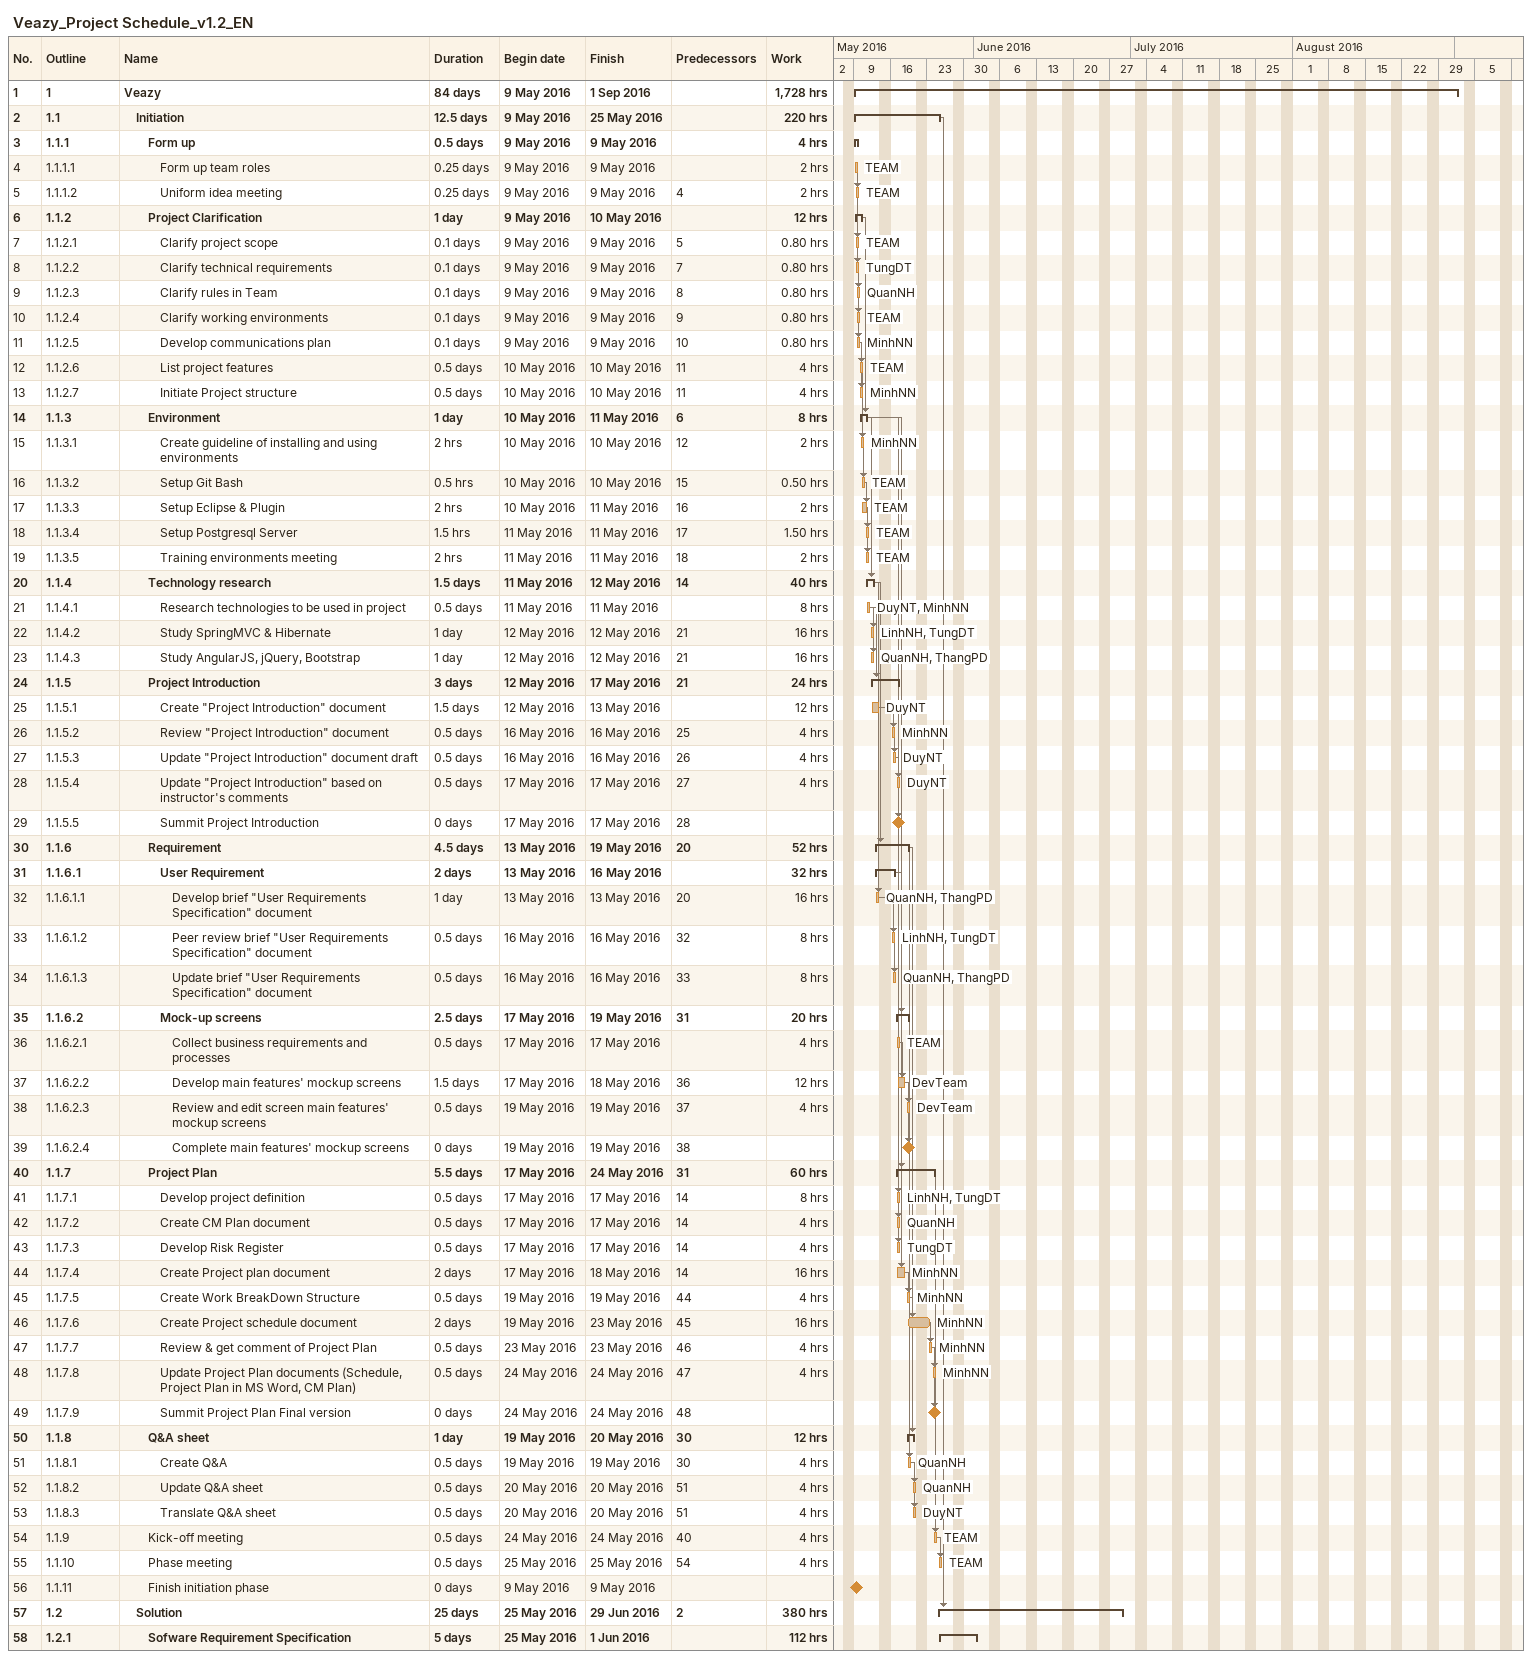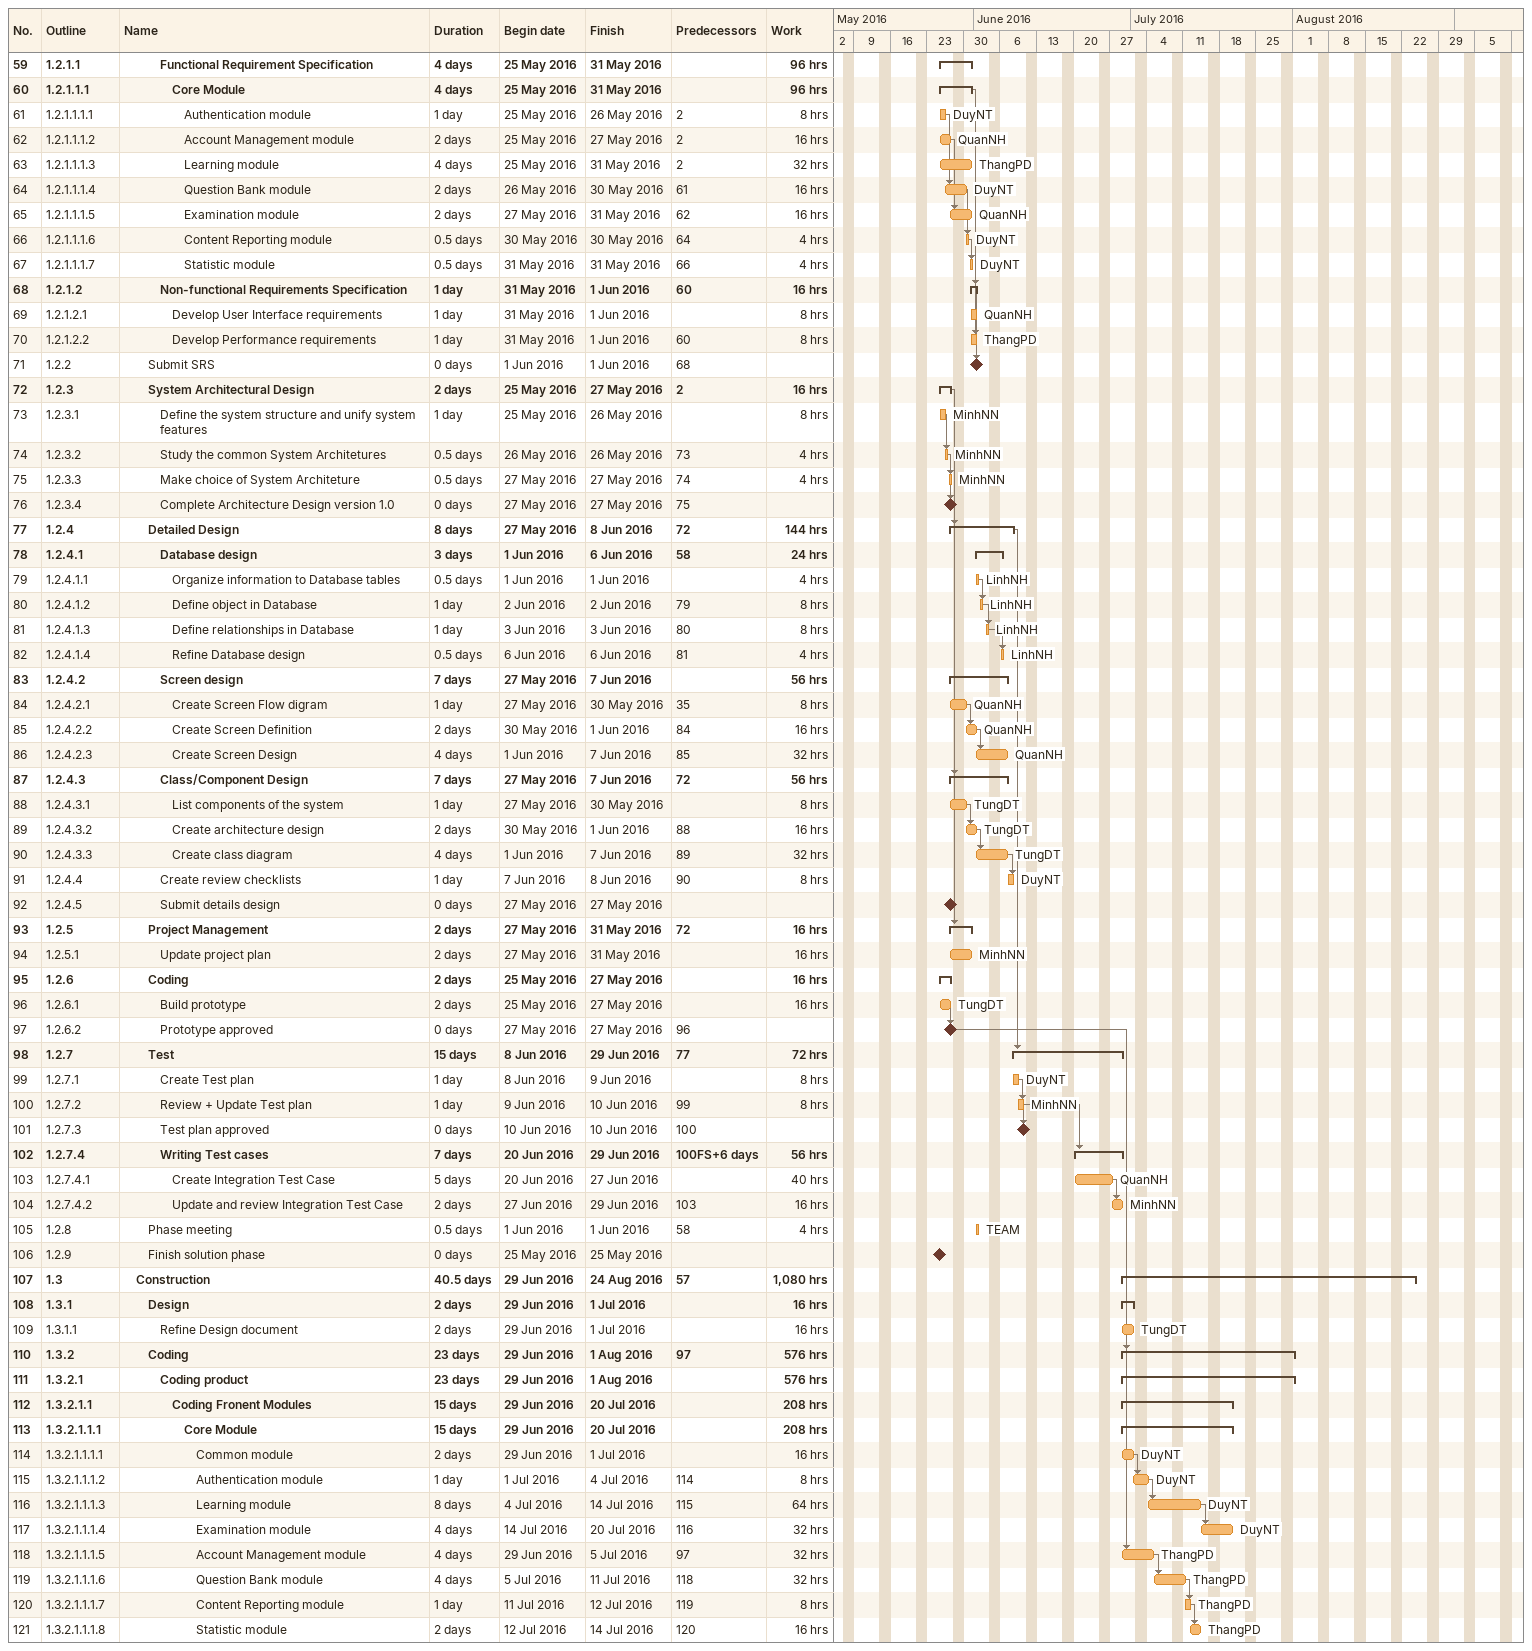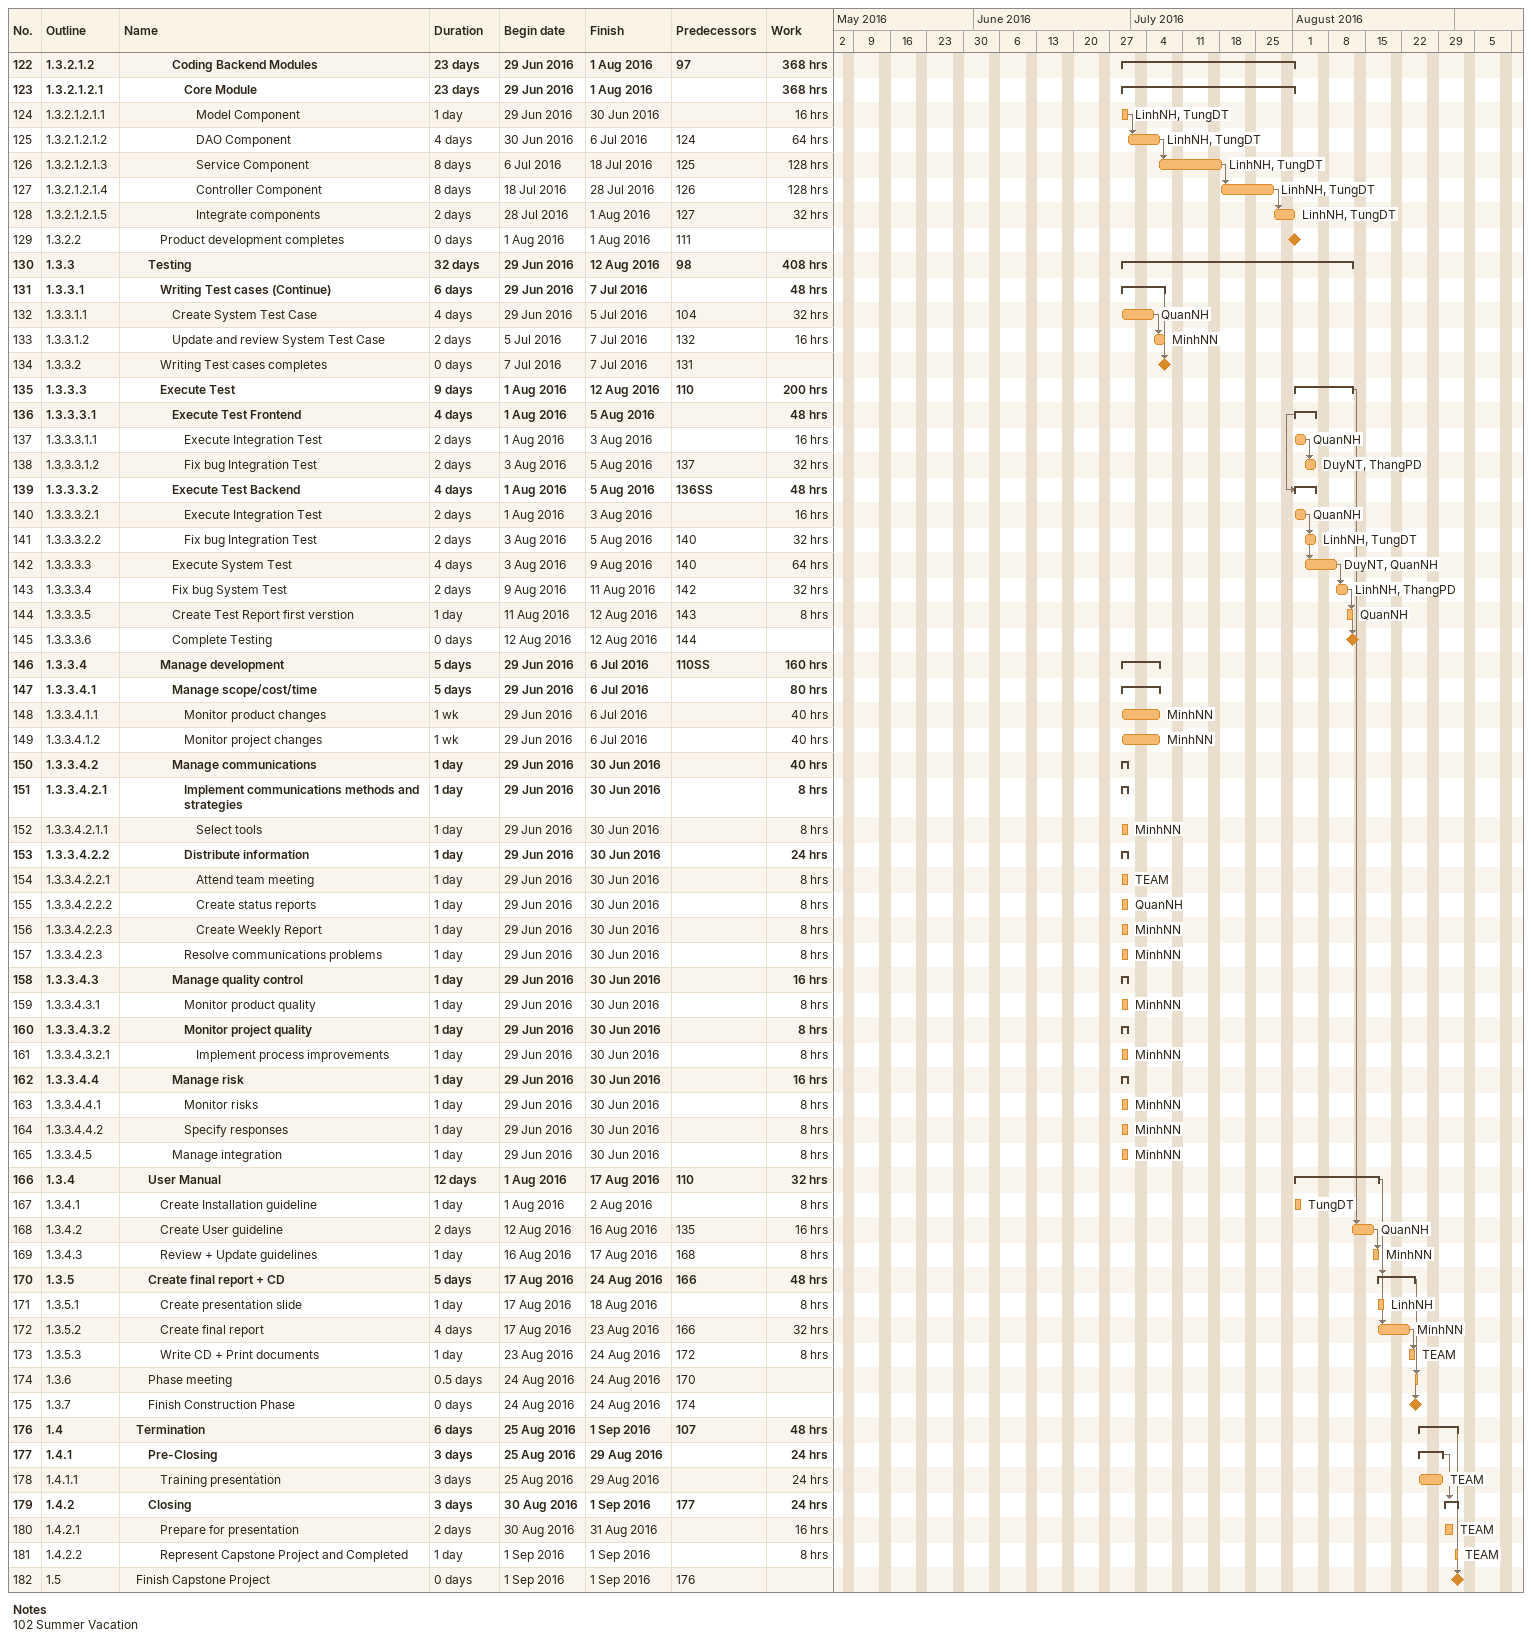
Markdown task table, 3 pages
Veazy_Project Schedule_v1.2_EN

| ID | WBS | Task | Duration | Start | Finish | Predecessors | Resources | Work (h) |
|---|---|---|---|---|---|---|---|---|
| 1 | 1 | **Veazy** | 84d | 2016-05-09 | 2016-09-01 |  |  | 1728 |
| 2 | 1.1 | **Initiation** | 12.5d | 2016-05-09 | 2016-05-25 |  |  | 220 |
| 3 | 1.1.1 | **Form up** | 0.5d | 2016-05-09 | 2016-05-09 |  |  | 4 |
| 4 | 1.1.1.1 | Form up team roles | 0.25d | 2016-05-09 | 2016-05-09 |  | TEAM | 2 |
| 5 | 1.1.1.2 | Uniform idea meeting | 0.25d | 2016-05-09 | 2016-05-09 | 4 | TEAM | 2 |
| 6 | 1.1.2 | **Project Clarification** | 1d | 2016-05-09 | 2016-05-10 |  |  | 12 |
| 7 | 1.1.2.1 | Clarify project scope | 0.1d | 2016-05-09 | 2016-05-09 | 5 | TEAM | 0.80 |
| 8 | 1.1.2.2 | Clarify technical requirements | 0.1d | 2016-05-09 | 2016-05-09 | 7 | TungDT | 0.80 |
| 9 | 1.1.2.3 | Clarify rules in Team | 0.1d | 2016-05-09 | 2016-05-09 | 8 | QuanNH | 0.80 |
| 10 | 1.1.2.4 | Clarify working environments | 0.1d | 2016-05-09 | 2016-05-09 | 9 | TEAM | 0.80 |
| 11 | 1.1.2.5 | Develop communications plan | 0.1d | 2016-05-09 | 2016-05-09 | 10 | MinhNN | 0.80 |
| 12 | 1.1.2.6 | List project features | 0.5d | 2016-05-10 | 2016-05-10 | 11 | TEAM | 4 |
| 13 | 1.1.2.7 | Initiate Project structure | 0.5d | 2016-05-10 | 2016-05-10 | 11 | MinhNN | 4 |
| 14 | 1.1.3 | **Environment** | 1d | 2016-05-10 | 2016-05-11 | 6 |  | 8 |
| 15 | 1.1.3.1 | Create guideline of installing and using environments | 2h | 2016-05-10 | 2016-05-10 | 12 | MinhNN | 2 |
| 16 | 1.1.3.2 | Setup Git Bash | 0.5h | 2016-05-10 | 2016-05-10 | 15 | TEAM | 0.50 |
| 17 | 1.1.3.3 | Setup Eclipse & Plugin | 2h | 2016-05-10 | 2016-05-11 | 16 | TEAM | 2 |
| 18 | 1.1.3.4 | Setup Postgresql Server | 1.5h | 2016-05-11 | 2016-05-11 | 17 | TEAM | 1.50 |
| 19 | 1.1.3.5 | Training environments meeting | 2h | 2016-05-11 | 2016-05-11 | 18 | TEAM | 2 |
| 20 | 1.1.4 | **Technology research** | 1.5d | 2016-05-11 | 2016-05-12 | 14 |  | 40 |
| 21 | 1.1.4.1 | Research technologies to be used in project | 0.5d | 2016-05-11 | 2016-05-11 |  | DuyNT, MinhNN | 8 |
| 22 | 1.1.4.2 | Study SpringMVC & Hibernate | 1d | 2016-05-12 | 2016-05-12 | 21 | LinhNH, TungDT | 16 |
| 23 | 1.1.4.3 | Study AngularJS, jQuery, Bootstrap | 1d | 2016-05-12 | 2016-05-12 | 21 | QuanNH, ThangPD | 16 |
| 24 | 1.1.5 | **Project Introduction** | 3d | 2016-05-12 | 2016-05-17 | 21 |  | 24 |
| 25 | 1.1.5.1 | Create "Project Introduction" document | 1.5d | 2016-05-12 | 2016-05-13 |  | DuyNT | 12 |
| 26 | 1.1.5.2 | Review "Project Introduction" document | 0.5d | 2016-05-16 | 2016-05-16 | 25 | MinhNN | 4 |
| 27 | 1.1.5.3 | Update "Project Introduction" document draft | 0.5d | 2016-05-16 | 2016-05-16 | 26 | DuyNT | 4 |
| 28 | 1.1.5.4 | Update "Project Introduction" based on instructor's comments | 0.5d | 2016-05-17 | 2016-05-17 | 27 | DuyNT | 4 |
| 29 | 1.1.5.5 | Summit Project Introduction | 0d | 2016-05-17 | 2016-05-17 | 28 |  |  |
| 30 | 1.1.6 | **Requirement** | 4.5d | 2016-05-13 | 2016-05-19 | 20 |  | 52 |
| 31 | 1.1.6.1 | **User Requirement** | 2d | 2016-05-13 | 2016-05-16 |  |  | 32 |
| 32 | 1.1.6.1.1 | Develop brief "User Requirements Specification" document | 1d | 2016-05-13 | 2016-05-13 | 20 | QuanNH, ThangPD | 16 |
| 33 | 1.1.6.1.2 | Peer review brief "User Requirements Specification" document | 0.5d | 2016-05-16 | 2016-05-16 | 32 | LinhNH, TungDT | 8 |
| 34 | 1.1.6.1.3 | Update brief "User Requirements Specification" document | 0.5d | 2016-05-16 | 2016-05-16 | 33 | QuanNH, ThangPD | 8 |
| 35 | 1.1.6.2 | **Mock-up screens** | 2.5d | 2016-05-17 | 2016-05-19 | 31 |  | 20 |
| 36 | 1.1.6.2.1 | Collect business requirements and processes | 0.5d | 2016-05-17 | 2016-05-17 |  | TEAM | 4 |
| 37 | 1.1.6.2.2 | Develop main features' mockup screens | 1.5d | 2016-05-17 | 2016-05-18 | 36 | DevTeam | 12 |
| 38 | 1.1.6.2.3 | Review and edit screen main features' mockup screens | 0.5d | 2016-05-19 | 2016-05-19 | 37 | DevTeam | 4 |
| 39 | 1.1.6.2.4 | Complete main features' mockup screens | 0d | 2016-05-19 | 2016-05-19 | 38 |  |  |
| 40 | 1.1.7 | **Project Plan** | 5.5d | 2016-05-17 | 2016-05-24 | 31 |  | 60 |
| 41 | 1.1.7.1 | Develop project definition | 0.5d | 2016-05-17 | 2016-05-17 | 14 | LinhNH, TungDT | 8 |
| 42 | 1.1.7.2 | Create CM Plan document | 0.5d | 2016-05-17 | 2016-05-17 | 14 | QuanNH | 4 |
| 43 | 1.1.7.3 | Develop Risk Register | 0.5d | 2016-05-17 | 2016-05-17 | 14 | TungDT | 4 |
| 44 | 1.1.7.4 | Create Project plan document | 2d | 2016-05-17 | 2016-05-18 | 14 | MinhNN | 16 |
| 45 | 1.1.7.5 | Create Work BreakDown Structure | 0.5d | 2016-05-19 | 2016-05-19 | 44 | MinhNN | 4 |
| 46 | 1.1.7.6 | Create Project schedule document | 2d | 2016-05-19 | 2016-05-23 | 45 | MinhNN | 16 |
| 47 | 1.1.7.7 | Review & get comment of Project Plan | 0.5d | 2016-05-23 | 2016-05-23 | 46 | MinhNN | 4 |
| 48 | 1.1.7.8 | Update Project Plan documents (Schedule, Project Plan in MS Word, CM Plan) | 0.5d | 2016-05-24 | 2016-05-24 | 47 | MinhNN | 4 |
| 49 | 1.1.7.9 | Summit Project Plan Final version | 0d | 2016-05-24 | 2016-05-24 | 48 |  |  |
| 50 | 1.1.8 | **Q&A sheet** | 1d | 2016-05-19 | 2016-05-20 | 30 |  | 12 |
| 51 | 1.1.8.1 | Create Q&A | 0.5d | 2016-05-19 | 2016-05-19 | 30 | QuanNH | 4 |
| 52 | 1.1.8.2 | Update Q&A sheet | 0.5d | 2016-05-20 | 2016-05-20 | 51 | QuanNH | 4 |
| 53 | 1.1.8.3 | Translate Q&A sheet | 0.5d | 2016-05-20 | 2016-05-20 | 51 | DuyNT | 4 |
| 54 | 1.1.9 | Kick-off meeting | 0.5d | 2016-05-24 | 2016-05-24 | 40 | TEAM | 4 |
| 55 | 1.1.10 | Phase meeting | 0.5d | 2016-05-25 | 2016-05-25 | 54 | TEAM | 4 |
| 56 | 1.1.11 | Finish initiation phase | 0d | 2016-05-09 | 2016-05-09 |  |  |  |
| 57 | 1.2 | **Solution** | 25d | 2016-05-25 | 2016-06-29 | 2 |  | 380 |
| 58 | 1.2.1 | **Sofware Requirement Specification** | 5d | 2016-05-25 | 2016-06-01 |  |  | 112 |
| 59 | 1.2.1.1 | **Functional Requirement Specification** | 4d | 2016-05-25 | 2016-05-31 |  |  | 96 |
| 60 | 1.2.1.1.1 | **Core Module** | 4d | 2016-05-25 | 2016-05-31 |  |  | 96 |
| 61 | 1.2.1.1.1.1 | Authentication module | 1d | 2016-05-25 | 2016-05-26 | 2 | DuyNT | 8 |
| 62 | 1.2.1.1.1.2 | Account Management module | 2d | 2016-05-25 | 2016-05-27 | 2 | QuanNH | 16 |
| 63 | 1.2.1.1.1.3 | Learning module | 4d | 2016-05-25 | 2016-05-31 | 2 | ThangPD | 32 |
| 64 | 1.2.1.1.1.4 | Question Bank module | 2d | 2016-05-26 | 2016-05-30 | 61 | DuyNT | 16 |
| 65 | 1.2.1.1.1.5 | Examination module | 2d | 2016-05-27 | 2016-05-31 | 62 | QuanNH | 16 |
| 66 | 1.2.1.1.1.6 | Content Reporting module | 0.5d | 2016-05-30 | 2016-05-30 | 64 | DuyNT | 4 |
| 67 | 1.2.1.1.1.7 | Statistic module | 0.5d | 2016-05-31 | 2016-05-31 | 66 | DuyNT | 4 |
| 68 | 1.2.1.2 | **Non-functional Requirements Specification** | 1d | 2016-05-31 | 2016-06-01 | 60 |  | 16 |
| 69 | 1.2.1.2.1 | Develop User Interface requirements | 1d | 2016-05-31 | 2016-06-01 |  | QuanNH | 8 |
| 70 | 1.2.1.2.2 | Develop Performance requirements | 1d | 2016-05-31 | 2016-06-01 | 60 | ThangPD | 8 |
| 71 | 1.2.2 | Submit SRS | 0d | 2016-06-01 | 2016-06-01 | 68 |  |  |
| 72 | 1.2.3 | **System Architectural Design** | 2d | 2016-05-25 | 2016-05-27 | 2 |  | 16 |
| 73 | 1.2.3.1 | Define the system structure and unify system features | 1d | 2016-05-25 | 2016-05-26 |  | MinhNN | 8 |
| 74 | 1.2.3.2 | Study the common System Architetures | 0.5d | 2016-05-26 | 2016-05-26 | 73 | MinhNN | 4 |
| 75 | 1.2.3.3 | Make choice of System Architeture | 0.5d | 2016-05-27 | 2016-05-27 | 74 | MinhNN | 4 |
| 76 | 1.2.3.4 | Complete Architecture Design version 1.0 | 0d | 2016-05-27 | 2016-05-27 | 75 |  |  |
| 77 | 1.2.4 | **Detailed Design** | 8d | 2016-05-27 | 2016-06-08 | 72 |  | 144 |
| 78 | 1.2.4.1 | **Database design** | 3d | 2016-06-01 | 2016-06-06 | 58 |  | 24 |
| 79 | 1.2.4.1.1 | Organize information to Database tables | 0.5d | 2016-06-01 | 2016-06-01 |  | LinhNH | 4 |
| 80 | 1.2.4.1.2 | Define object in Database | 1d | 2016-06-02 | 2016-06-02 | 79 | LinhNH | 8 |
| 81 | 1.2.4.1.3 | Define relationships in Database | 1d | 2016-06-03 | 2016-06-03 | 80 | LinhNH | 8 |
| 82 | 1.2.4.1.4 | Refine Database design | 0.5d | 2016-06-06 | 2016-06-06 | 81 | LinhNH | 4 |
| 83 | 1.2.4.2 | **Screen design** | 7d | 2016-05-27 | 2016-06-07 |  |  | 56 |
| 84 | 1.2.4.2.1 | Create Screen Flow digram | 1d | 2016-05-27 | 2016-05-30 | 35 | QuanNH | 8 |
| 85 | 1.2.4.2.2 | Create Screen Definition | 2d | 2016-05-30 | 2016-06-01 | 84 | QuanNH | 16 |
| 86 | 1.2.4.2.3 | Create Screen Design | 4d | 2016-06-01 | 2016-06-07 | 85 | QuanNH | 32 |
| 87 | 1.2.4.3 | **Class/Component Design** | 7d | 2016-05-27 | 2016-06-07 | 72 |  | 56 |
| 88 | 1.2.4.3.1 | List components of the system | 1d | 2016-05-27 | 2016-05-30 |  | TungDT | 8 |
| 89 | 1.2.4.3.2 | Create architecture design | 2d | 2016-05-30 | 2016-06-01 | 88 | TungDT | 16 |
| 90 | 1.2.4.3.3 | Create class diagram | 4d | 2016-06-01 | 2016-06-07 | 89 | TungDT | 32 |
| 91 | 1.2.4.4 | Create review checklists | 1d | 2016-06-07 | 2016-06-08 | 90 | DuyNT | 8 |
| 92 | 1.2.4.5 | Submit details design | 0d | 2016-05-27 | 2016-05-27 |  |  |  |
| 93 | 1.2.5 | **Project Management** | 2d | 2016-05-27 | 2016-05-31 | 72 |  | 16 |
| 94 | 1.2.5.1 | Update project plan | 2d | 2016-05-27 | 2016-05-31 |  | MinhNN | 16 |
| 95 | 1.2.6 | **Coding** | 2d | 2016-05-25 | 2016-05-27 |  |  | 16 |
| 96 | 1.2.6.1 | Build prototype | 2d | 2016-05-25 | 2016-05-27 |  | TungDT | 16 |
| 97 | 1.2.6.2 | Prototype approved | 0d | 2016-05-27 | 2016-05-27 | 96 |  |  |
| 98 | 1.2.7 | **Test** | 15d | 2016-06-08 | 2016-06-29 | 77 |  | 72 |
| 99 | 1.2.7.1 | Create Test plan | 1d | 2016-06-08 | 2016-06-09 |  | DuyNT | 8 |
| 100 | 1.2.7.2 | Review + Update Test plan | 1d | 2016-06-09 | 2016-06-10 | 99 | MinhNN | 8 |
| 101 | 1.2.7.3 | Test plan approved | 0d | 2016-06-10 | 2016-06-10 | 100 |  |  |
| 102 | 1.2.7.4 | **Writing Test cases** | 7d | 2016-06-20 | 2016-06-29 | 100FS+6d |  | 56 |
| 103 | 1.2.7.4.1 | Create Integration Test Case | 5d | 2016-06-20 | 2016-06-27 |  | QuanNH | 40 |
| 104 | 1.2.7.4.2 | Update and review Integration Test Case | 2d | 2016-06-27 | 2016-06-29 | 103 | MinhNN | 16 |
| 105 | 1.2.8 | Phase meeting | 0.5d | 2016-06-01 | 2016-06-01 | 58 | TEAM | 4 |
| 106 | 1.2.9 | Finish solution phase | 0d | 2016-05-25 | 2016-05-25 |  |  |  |
| 107 | 1.3 | **Construction** | 40.5d | 2016-06-29 | 2016-08-24 | 57 |  | 1080 |
| 108 | 1.3.1 | **Design** | 2d | 2016-06-29 | 2016-07-01 |  |  | 16 |
| 109 | 1.3.1.1 | Refine Design document | 2d | 2016-06-29 | 2016-07-01 |  | TungDT | 16 |
| 110 | 1.3.2 | **Coding** | 23d | 2016-06-29 | 2016-08-01 | 97 |  | 576 |
| 111 | 1.3.2.1 | **Coding product** | 23d | 2016-06-29 | 2016-08-01 |  |  | 576 |
| 112 | 1.3.2.1.1 | **Coding Fronent Modules** | 15d | 2016-06-29 | 2016-07-20 |  |  | 208 |
| 113 | 1.3.2.1.1.1 | **Core Module** | 15d | 2016-06-29 | 2016-07-20 |  |  | 208 |
| 114 | 1.3.2.1.1.1.1 | Common module | 2d | 2016-06-29 | 2016-07-01 |  | DuyNT | 16 |
| 115 | 1.3.2.1.1.1.2 | Authentication module | 1d | 2016-07-01 | 2016-07-04 | 114 | DuyNT | 8 |
| 116 | 1.3.2.1.1.1.3 | Learning module | 8d | 2016-07-04 | 2016-07-14 | 115 | DuyNT | 64 |
| 117 | 1.3.2.1.1.1.4 | Examination module | 4d | 2016-07-14 | 2016-07-20 | 116 | DuyNT | 32 |
| 118 | 1.3.2.1.1.1.5 | Account Management module | 4d | 2016-06-29 | 2016-07-05 | 97 | ThangPD | 32 |
| 119 | 1.3.2.1.1.1.6 | Question Bank module | 4d | 2016-07-05 | 2016-07-11 | 118 | ThangPD | 32 |
| 120 | 1.3.2.1.1.1.7 | Content Reporting module | 1d | 2016-07-11 | 2016-07-12 | 119 | ThangPD | 8 |
| 121 | 1.3.2.1.1.1.8 | Statistic module | 2d | 2016-07-12 | 2016-07-14 | 120 | ThangPD | 16 |
| 122 | 1.3.2.1.2 | **Coding Backend Modules** | 23d | 2016-06-29 | 2016-08-01 | 97 |  | 368 |
| 123 | 1.3.2.1.2.1 | **Core Module** | 23d | 2016-06-29 | 2016-08-01 |  |  | 368 |
| 124 | 1.3.2.1.2.1.1 | Model Component | 1d | 2016-06-29 | 2016-06-30 |  | LinhNH, TungDT | 16 |
| 125 | 1.3.2.1.2.1.2 | DAO Component | 4d | 2016-06-30 | 2016-07-06 | 124 | LinhNH, TungDT | 64 |
| 126 | 1.3.2.1.2.1.3 | Service Component | 8d | 2016-07-06 | 2016-07-18 | 125 | LinhNH, TungDT | 128 |
| 127 | 1.3.2.1.2.1.4 | Controller Component | 8d | 2016-07-18 | 2016-07-28 | 126 | LinhNH, TungDT | 128 |
| 128 | 1.3.2.1.2.1.5 | Integrate components | 2d | 2016-07-28 | 2016-08-01 | 127 | LinhNH, TungDT | 32 |
| 129 | 1.3.2.2 | Product development completes | 0d | 2016-08-01 | 2016-08-01 | 111 |  |  |
| 130 | 1.3.3 | **Testing** | 32d | 2016-06-29 | 2016-08-12 | 98 |  | 408 |
| 131 | 1.3.3.1 | **Writing Test cases (Continue)** | 6d | 2016-06-29 | 2016-07-07 |  |  | 48 |
| 132 | 1.3.3.1.1 | Create System Test Case | 4d | 2016-06-29 | 2016-07-05 | 104 | QuanNH | 32 |
| 133 | 1.3.3.1.2 | Update and review System Test Case | 2d | 2016-07-05 | 2016-07-07 | 132 | MinhNN | 16 |
| 134 | 1.3.3.2 | Writing Test cases completes | 0d | 2016-07-07 | 2016-07-07 | 131 |  |  |
| 135 | 1.3.3.3 | **Execute Test** | 9d | 2016-08-01 | 2016-08-12 | 110 |  | 200 |
| 136 | 1.3.3.3.1 | **Execute Test Frontend** | 4d | 2016-08-01 | 2016-08-05 |  |  | 48 |
| 137 | 1.3.3.3.1.1 | Execute Integration Test | 2d | 2016-08-01 | 2016-08-03 |  | QuanNH | 16 |
| 138 | 1.3.3.3.1.2 | Fix bug Integration Test | 2d | 2016-08-03 | 2016-08-05 | 137 | DuyNT, ThangPD | 32 |
| 139 | 1.3.3.3.2 | **Execute Test Backend** | 4d | 2016-08-01 | 2016-08-05 | 136SS |  | 48 |
| 140 | 1.3.3.3.2.1 | Execute Integration Test | 2d | 2016-08-01 | 2016-08-03 |  | QuanNH | 16 |
| 141 | 1.3.3.3.2.2 | Fix bug Integration Test | 2d | 2016-08-03 | 2016-08-05 | 140 | LinhNH, TungDT | 32 |
| 142 | 1.3.3.3.3 | Execute System Test | 4d | 2016-08-03 | 2016-08-09 | 140 | DuyNT, QuanNH | 64 |
| 143 | 1.3.3.3.4 | Fix bug System Test | 2d | 2016-08-09 | 2016-08-11 | 142 | LinhNH, ThangPD | 32 |
| 144 | 1.3.3.3.5 | Create Test Report first verstion | 1d | 2016-08-11 | 2016-08-12 | 143 | QuanNH | 8 |
| 145 | 1.3.3.3.6 | Complete Testing | 0d | 2016-08-12 | 2016-08-12 | 144 |  |  |
| 146 | 1.3.3.4 | **Manage development** | 5d | 2016-06-29 | 2016-07-06 | 110SS |  | 160 |
| 147 | 1.3.3.4.1 | **Manage scope/cost/time** | 5d | 2016-06-29 | 2016-07-06 |  |  | 80 |
| 148 | 1.3.3.4.1.1 | Monitor product changes | 1w | 2016-06-29 | 2016-07-06 |  | MinhNN | 40 |
| 149 | 1.3.3.4.1.2 | Monitor project changes | 1w | 2016-06-29 | 2016-07-06 |  | MinhNN | 40 |
| 150 | 1.3.3.4.2 | **Manage communications** | 1d | 2016-06-29 | 2016-06-30 |  |  | 40 |
| 151 | 1.3.3.4.2.1 | **Implement communications methods and strategies** | 1d | 2016-06-29 | 2016-06-30 |  |  | 8 |
| 152 | 1.3.3.4.2.1.1 | Select tools | 1d | 2016-06-29 | 2016-06-30 |  | MinhNN | 8 |
| 153 | 1.3.3.4.2.2 | **Distribute information** | 1d | 2016-06-29 | 2016-06-30 |  |  | 24 |
| 154 | 1.3.3.4.2.2.1 | Attend team meeting | 1d | 2016-06-29 | 2016-06-30 |  | TEAM | 8 |
| 155 | 1.3.3.4.2.2.2 | Create status reports | 1d | 2016-06-29 | 2016-06-30 |  | QuanNH | 8 |
| 156 | 1.3.3.4.2.2.3 | Create Weekly Report | 1d | 2016-06-29 | 2016-06-30 |  | MinhNN | 8 |
| 157 | 1.3.3.4.2.3 | Resolve communications problems | 1d | 2016-06-29 | 2016-06-30 |  | MinhNN | 8 |
| 158 | 1.3.3.4.3 | **Manage quality control** | 1d | 2016-06-29 | 2016-06-30 |  |  | 16 |
| 159 | 1.3.3.4.3.1 | Monitor product quality | 1d | 2016-06-29 | 2016-06-30 |  | MinhNN | 8 |
| 160 | 1.3.3.4.3.2 | **Monitor project quality** | 1d | 2016-06-29 | 2016-06-30 |  |  | 8 |
| 161 | 1.3.3.4.3.2.1 | Implement process improvements | 1d | 2016-06-29 | 2016-06-30 |  | MinhNN | 8 |
| 162 | 1.3.3.4.4 | **Manage risk** | 1d | 2016-06-29 | 2016-06-30 |  |  | 16 |
| 163 | 1.3.3.4.4.1 | Monitor risks | 1d | 2016-06-29 | 2016-06-30 |  | MinhNN | 8 |
| 164 | 1.3.3.4.4.2 | Specify responses | 1d | 2016-06-29 | 2016-06-30 |  | MinhNN | 8 |
| 165 | 1.3.3.4.5 | Manage integration | 1d | 2016-06-29 | 2016-06-30 |  | MinhNN | 8 |
| 166 | 1.3.4 | **User Manual** | 12d | 2016-08-01 | 2016-08-17 | 110 |  | 32 |
| 167 | 1.3.4.1 | Create Installation guideline | 1d | 2016-08-01 | 2016-08-02 |  | TungDT | 8 |
| 168 | 1.3.4.2 | Create User guideline | 2d | 2016-08-12 | 2016-08-16 | 135 | QuanNH | 16 |
| 169 | 1.3.4.3 | Review + Update guidelines | 1d | 2016-08-16 | 2016-08-17 | 168 | MinhNN | 8 |
| 170 | 1.3.5 | **Create final report + CD** | 5d | 2016-08-17 | 2016-08-24 | 166 |  | 48 |
| 171 | 1.3.5.1 | Create presentation slide | 1d | 2016-08-17 | 2016-08-18 |  | LinhNH | 8 |
| 172 | 1.3.5.2 | Create final report | 4d | 2016-08-17 | 2016-08-23 | 166 | MinhNN | 32 |
| 173 | 1.3.5.3 | Write CD + Print documents | 1d | 2016-08-23 | 2016-08-24 | 172 | TEAM | 8 |
| 174 | 1.3.6 | Phase meeting | 0.5d | 2016-08-24 | 2016-08-24 | 170 |  |  |
| 175 | 1.3.7 | Finish Construction Phase | 0d | 2016-08-24 | 2016-08-24 | 174 |  |  |
| 176 | 1.4 | **Termination** | 6d | 2016-08-25 | 2016-09-01 | 107 |  | 48 |
| 177 | 1.4.1 | **Pre-Closing** | 3d | 2016-08-25 | 2016-08-29 |  |  | 24 |
| 178 | 1.4.1.1 | Training presentation | 3d | 2016-08-25 | 2016-08-29 |  | TEAM | 24 |
| 179 | 1.4.2 | **Closing** | 3d | 2016-08-30 | 2016-09-01 | 177 |  | 24 |
| 180 | 1.4.2.1 | Prepare for presentation | 2d | 2016-08-30 | 2016-08-31 |  | TEAM | 16 |
| 181 | 1.4.2.2 | Represent Capstone Project and Completed | 1d | 2016-09-01 | 2016-09-01 |  | TEAM | 8 |
| 182 | 1.5 | Finish Capstone Project | 0d | 2016-09-01 | 2016-09-01 | 176 |  |  |

Notes
- 102: Summer Vacation
